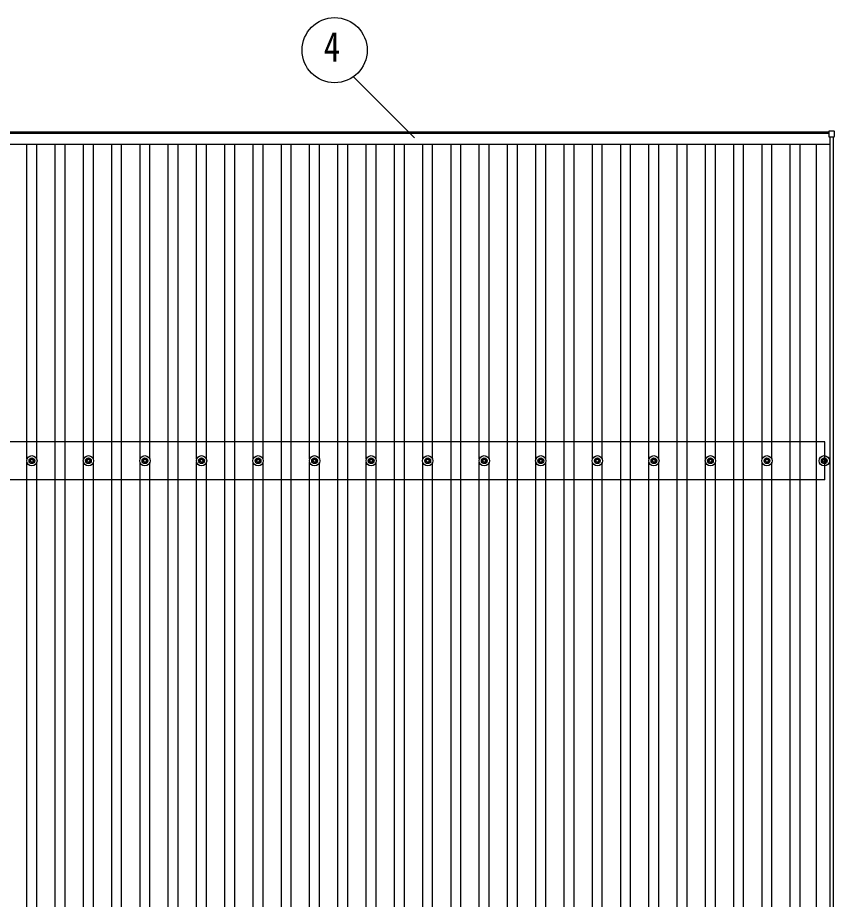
# Model space of a CAD drawing. Units: millimetres, scale not verified. Extents: x -16820 to 16820, y -11880 to 11880.
# Drawn here: x -8161 to -5273, y 4710 to 7830 of the extents above; entities that cross this region are included whole.
import ezdxf
from ezdxf.enums import TextEntityAlignment as Align

# ---------------------------------------------------------------- set-up
doc = ezdxf.new("R2010")
doc.units = ezdxf.units.MM
doc.header["$LTSCALE"] = 50
for name, color, linetype in [('0-4_YKK_13', 4, 'Continuous'), ('0-5_YKK_A1', 4, 'Continuous'), ('0-6_YKK_D', 6, 'Continuous')]:
    doc.layers.add(name, color=color, linetype=linetype)
doc.styles.add('ＭＳ ゴシック', font='')
doc.styles.get('ＭＳ ゴシック').set_extended_font_data('MS Gothic')

msp = doc.modelspace()

# ---------------------------------------------------------------- linework, layer by layer
at = {"layer": '0-4_YKK_13'}
for p, q in [((-5292.62, 7427.26), (-5292.62, 7409.26)), ((-5273.62, 7428.26), (-5291.62, 7428.26)), ((-5272.62, 7409.26), (-5272.62, 7427.26)), ((-5291.62, 7408.26), (-5273.62, 7408.26)), ((-8112.67, 6271.81), (-8112.67, 6267.39)), ((-8109.17, 6271.81), (-8109.17, 6267.39)), ((-7912.67, 6271.81), (-7912.67, 6267.39)), ((-7909.17, 6271.81), (-7909.17, 6267.39)), ((-7712.67, 6271.81), (-7712.67, 6267.39)), ((-7709.17, 6271.81), (-7709.17, 6267.39)), ((-7512.67, 6271.81), (-7512.67, 6267.39)), ((-7509.17, 6271.81), (-7509.17, 6267.39)), ((-7312.67, 6271.81), (-7312.67, 6267.39)), ((-7309.17, 6271.81), (-7309.17, 6267.39)), ((-7112.67, 6271.81), (-7112.67, 6267.39)), ((-7109.17, 6271.81), (-7109.17, 6267.39)), ((-6912.67, 6271.81), (-6912.67, 6267.39)), ((-6909.17, 6271.81), (-6909.17, 6267.39)), ((-6712.67, 6271.81), (-6712.67, 6267.39)), ((-6709.17, 6271.81), (-6709.17, 6267.39)), ((-6512.67, 6271.81), (-6512.67, 6267.39)), ((-6509.17, 6271.81), (-6509.17, 6267.39)), ((-6312.67, 6271.81), (-6312.67, 6267.39)), ((-6309.17, 6271.81), (-6309.17, 6267.39)), ((-6112.67, 6271.81), (-6112.67, 6267.39)), ((-6109.17, 6271.81), (-6109.17, 6267.39)), ((-5912.67, 6271.81), (-5912.67, 6267.39)), ((-5909.17, 6271.81), (-5909.17, 6267.39)), ((-5712.67, 6271.81), (-5712.67, 6267.39)), ((-5709.17, 6271.81), (-5709.17, 6267.39)), ((-5512.67, 6271.81), (-5512.67, 6267.39)), ((-5509.17, 6271.81), (-5509.17, 6267.39)), ((-5309.92, 6271.81), (-5309.92, 6267.39)), ((-5306.42, 6271.81), (-5306.42, 6267.39)), ((-8120.92, 6263.56), (-8116.51, 6263.56)), ((-8120.92, 6260.06), (-8116.51, 6260.06)), ((-8112.67, 6256.23), (-8112.67, 6251.81)), ((-8109.17, 6256.23), (-8109.17, 6251.81)), ((-8105.34, 6263.56), (-8100.93, 6263.56)), ((-8105.34, 6260.06), (-8100.93, 6260.06)), ((-7920.92, 6263.56), (-7916.51, 6263.56)), ((-7920.92, 6260.06), (-7916.51, 6260.06)), ((-7912.67, 6256.23), (-7912.67, 6251.81)), ((-7909.17, 6256.23), (-7909.17, 6251.81)), ((-7905.34, 6263.56), (-7900.93, 6263.56)), ((-7905.34, 6260.06), (-7900.93, 6260.06)), ((-7720.92, 6263.56), (-7716.51, 6263.56)), ((-7720.92, 6260.06), (-7716.51, 6260.06)), ((-7712.67, 6256.23), (-7712.67, 6251.81)), ((-7709.17, 6256.23), (-7709.17, 6251.81)), ((-7705.34, 6263.56), (-7700.93, 6263.56)), ((-7705.34, 6260.06), (-7700.93, 6260.06)), ((-7520.92, 6263.56), (-7516.51, 6263.56)), ((-7520.92, 6260.06), (-7516.51, 6260.06)), ((-7512.67, 6256.23), (-7512.67, 6251.81)), ((-7509.17, 6256.23), (-7509.17, 6251.81)), ((-7505.34, 6263.56), (-7500.93, 6263.56)), ((-7505.34, 6260.06), (-7500.93, 6260.06)), ((-7320.92, 6263.56), (-7316.51, 6263.56)), ((-7320.92, 6260.06), (-7316.51, 6260.06)), ((-7312.67, 6256.23), (-7312.67, 6251.81)), ((-7309.17, 6256.23), (-7309.17, 6251.81)), ((-7305.34, 6263.56), (-7300.93, 6263.56)), ((-7305.34, 6260.06), (-7300.93, 6260.06)), ((-7120.92, 6263.56), (-7116.51, 6263.56)), ((-7120.92, 6260.06), (-7116.51, 6260.06)), ((-7112.67, 6256.23), (-7112.67, 6251.81)), ((-7109.17, 6256.23), (-7109.17, 6251.81)), ((-7105.34, 6263.56), (-7100.93, 6263.56)), ((-7105.34, 6260.06), (-7100.93, 6260.06)), ((-6920.92, 6263.56), (-6916.51, 6263.56)), ((-6920.92, 6260.06), (-6916.51, 6260.06)), ((-6912.67, 6256.23), (-6912.67, 6251.81)), ((-6909.17, 6256.23), (-6909.17, 6251.81)), ((-6905.34, 6263.56), (-6900.93, 6263.56)), ((-6905.34, 6260.06), (-6900.93, 6260.06)), ((-6720.92, 6263.56), (-6716.51, 6263.56)), ((-6720.92, 6260.06), (-6716.51, 6260.06)), ((-6712.67, 6256.23), (-6712.67, 6251.81)), ((-6709.17, 6256.23), (-6709.17, 6251.81)), ((-6705.34, 6263.56), (-6700.93, 6263.56)), ((-6705.34, 6260.06), (-6700.93, 6260.06)), ((-6520.92, 6263.56), (-6516.51, 6263.56)), ((-6520.92, 6260.06), (-6516.51, 6260.06)), ((-6512.67, 6256.23), (-6512.67, 6251.81)), ((-6509.17, 6256.23), (-6509.17, 6251.81)), ((-6505.34, 6263.56), (-6500.93, 6263.56)), ((-6505.34, 6260.06), (-6500.93, 6260.06)), ((-6320.92, 6263.56), (-6316.51, 6263.56)), ((-6320.92, 6260.06), (-6316.51, 6260.06)), ((-6312.67, 6256.23), (-6312.67, 6251.81)), ((-6309.17, 6256.23), (-6309.17, 6251.81)), ((-6305.34, 6263.56), (-6300.93, 6263.56)), ((-6305.34, 6260.06), (-6300.93, 6260.06)), ((-6120.92, 6263.56), (-6116.51, 6263.56)), ((-6120.92, 6260.06), (-6116.51, 6260.06)), ((-6112.67, 6256.23), (-6112.67, 6251.81)), ((-6109.17, 6256.23), (-6109.17, 6251.81)), ((-6105.34, 6263.56), (-6100.93, 6263.56)), ((-6105.34, 6260.06), (-6100.93, 6260.06)), ((-5920.92, 6263.56), (-5916.51, 6263.56)), ((-5920.92, 6260.06), (-5916.51, 6260.06)), ((-5912.67, 6256.23), (-5912.67, 6251.81)), ((-5909.17, 6256.23), (-5909.17, 6251.81)), ((-5905.34, 6263.56), (-5900.93, 6263.56)), ((-5905.34, 6260.06), (-5900.93, 6260.06)), ((-5720.92, 6263.56), (-5716.51, 6263.56)), ((-5720.92, 6260.06), (-5716.51, 6260.06)), ((-5712.67, 6256.23), (-5712.67, 6251.81)), ((-5709.17, 6256.23), (-5709.17, 6251.81)), ((-5705.34, 6263.56), (-5700.93, 6263.56)), ((-5705.34, 6260.06), (-5700.93, 6260.06)), ((-5520.92, 6263.56), (-5516.51, 6263.56)), ((-5520.92, 6260.06), (-5516.51, 6260.06)), ((-5512.67, 6256.23), (-5512.67, 6251.81)), ((-5509.17, 6256.23), (-5509.17, 6251.81)), ((-5505.34, 6263.56), (-5500.93, 6263.56)), ((-5505.34, 6260.06), (-5500.93, 6260.06)), ((-5318.17, 6263.56), (-5313.75, 6263.56)), ((-5318.17, 6260.06), (-5313.75, 6260.06)), ((-5309.92, 6256.23), (-5309.92, 6251.81)), ((-5306.42, 6256.23), (-5306.42, 6251.81)), ((-5302.59, 6263.56), (-5298.17, 6263.56)), ((-5302.59, 6260.06), (-5298.17, 6260.06))]:
    msp.add_line(p, q, dxfattribs=at)
for centre, radius in [((-8110.92, 6261.81), 18.25), ((-8110.92, 6261.81), 10.15), ((-7910.92, 6261.81), 18.25), ((-7910.92, 6261.81), 10.15), ((-7710.92, 6261.81), 18.25), ((-7710.92, 6261.81), 10.15), ((-7510.92, 6261.81), 18.25), ((-7510.92, 6261.81), 10.15), ((-7310.92, 6261.81), 18.25), ((-7310.92, 6261.81), 10.15), ((-7110.92, 6261.81), 18.25), ((-7110.92, 6261.81), 10.15), ((-6910.92, 6261.81), 18.25), ((-6910.92, 6261.81), 10.15), ((-6710.92, 6261.81), 18.25), ((-6710.92, 6261.81), 10.15), ((-6510.92, 6261.81), 18.25), ((-6510.92, 6261.81), 10.15), ((-6310.92, 6261.81), 18.25), ((-6310.92, 6261.81), 10.15), ((-6110.92, 6261.81), 18.25), ((-6110.92, 6261.81), 10.15), ((-5910.92, 6261.81), 18.25), ((-5910.92, 6261.81), 10.15), ((-5710.92, 6261.81), 18.25), ((-5710.92, 6261.81), 10.15), ((-5510.92, 6261.81), 18.25), ((-5510.92, 6261.81), 10.15), ((-5308.17, 6261.81), 18.25), ((-5308.17, 6261.81), 10.15), ((-8110.92, 6261.81), 5.85), ((-8110.92, 6261.81), 5.25), ((-7910.92, 6261.81), 5.85), ((-7910.92, 6261.81), 5.25), ((-7710.92, 6261.81), 5.85), ((-7710.92, 6261.81), 5.25), ((-7510.92, 6261.81), 5.85), ((-7510.92, 6261.81), 5.25), ((-7310.92, 6261.81), 5.85), ((-7310.92, 6261.81), 5.25), ((-7110.92, 6261.81), 5.85), ((-7110.92, 6261.81), 5.25), ((-6910.92, 6261.81), 5.85), ((-6910.92, 6261.81), 5.25), ((-6710.92, 6261.81), 5.85), ((-6710.92, 6261.81), 5.25), ((-6510.92, 6261.81), 5.85), ((-6510.92, 6261.81), 5.25), ((-6310.92, 6261.81), 5.85), ((-6310.92, 6261.81), 5.25), ((-6110.92, 6261.81), 5.85), ((-6110.92, 6261.81), 5.25), ((-5910.92, 6261.81), 5.85), ((-5910.92, 6261.81), 5.25), ((-5710.92, 6261.81), 5.85), ((-5710.92, 6261.81), 5.25), ((-5510.92, 6261.81), 5.85), ((-5510.92, 6261.81), 5.25), ((-5308.17, 6261.81), 5.85), ((-5308.17, 6261.81), 5.25)]:
    msp.add_circle(centre, radius, dxfattribs=at)
for centre, start, end in [((-5291.62, 7427.26), 90, 180), ((-5273.62, 7427.26), 0, 90), ((-5291.62, 7409.26), 180, 270), ((-5273.62, 7409.26), 270, 0)]:
    msp.add_arc(centre, 1, start, end, dxfattribs=at)
at = {"layer": '0-5_YKK_A1'}
for p, q in [((-8300.92, 7424.96), (-5292.62, 7424.96)), ((-5292.62, 7420.17), (-8285.92, 7420.17)), ((-5287.92, 2009.81), (-5287.92, 7408.26)), ((-5275.92, 2009.81), (-5275.92, 7408.26)), ((-8285.92, 7382.17), (-5287.92, 7382.17)), ((-8128.42, 6267), (-8128.42, 7382.17)), ((-8093.42, 6266.98), (-8093.42, 7382.17)), ((-8028.42, 2041.1), (-8028.42, 7382.17)), ((-7993.42, 2041.1), (-7993.42, 7382.17)), ((-7928.42, 6267), (-7928.42, 7382.17)), ((-7893.42, 6266.98), (-7893.42, 7382.17)), ((-7828.42, 2041.1), (-7828.42, 7382.17)), ((-7793.42, 2041.1), (-7793.42, 7382.17)), ((-7728.42, 6267), (-7728.42, 7382.17)), ((-7693.42, 6266.98), (-7693.42, 7382.17)), ((-7628.42, 2041.1), (-7628.42, 7382.17)), ((-7593.42, 2041.1), (-7593.42, 7382.17)), ((-7528.42, 6267), (-7528.42, 7382.17)), ((-7493.42, 6266.98), (-7493.42, 7382.17)), ((-7428.42, 2041.1), (-7428.42, 7382.17)), ((-7393.42, 2041.1), (-7393.42, 7382.17)), ((-7328.42, 6267), (-7328.42, 7382.17)), ((-7293.42, 6266.98), (-7293.42, 7382.17)), ((-7228.42, 2041.1), (-7228.42, 7382.17)), ((-7193.42, 2041.1), (-7193.42, 7382.17)), ((-7128.42, 6267), (-7128.42, 7382.17)), ((-7093.42, 6266.98), (-7093.42, 7382.17)), ((-7028.42, 2041.1), (-7028.42, 7382.17)), ((-6993.42, 2041.1), (-6993.42, 7382.17)), ((-6928.42, 6267), (-6928.42, 7382.17)), ((-6893.42, 6266.98), (-6893.42, 7382.17)), ((-6828.42, 2041.1), (-6828.42, 7382.17)), ((-6793.42, 2041.1), (-6793.42, 7382.17)), ((-6728.42, 6267), (-6728.42, 7382.17)), ((-6693.42, 6266.98), (-6693.42, 7382.17)), ((-6628.42, 2041.1), (-6628.42, 7382.17)), ((-6593.42, 2041.1), (-6593.42, 7382.17)), ((-6528.42, 6267), (-6528.42, 7382.17)), ((-6493.42, 6266.98), (-6493.42, 7382.17)), ((-6428.42, 2041.1), (-6428.42, 7382.17)), ((-6393.42, 2041.1), (-6393.42, 7382.17)), ((-6328.42, 6267), (-6328.42, 7382.17)), ((-6293.42, 6266.98), (-6293.42, 7382.17)), ((-6228.42, 2041.1), (-6228.42, 7382.17)), ((-6193.42, 2041.1), (-6193.42, 7382.17)), ((-6128.42, 6267), (-6128.42, 7382.17)), ((-6093.42, 6266.98), (-6093.42, 7382.17)), ((-6028.42, 2041.1), (-6028.42, 7382.17)), ((-5993.42, 2041.1), (-5993.42, 7382.17)), ((-5928.42, 6267), (-5928.42, 7382.17)), ((-5893.42, 6266.98), (-5893.42, 7382.17)), ((-5828.42, 2041.1), (-5828.42, 7382.17)), ((-5793.42, 2041.1), (-5793.42, 7382.17)), ((-5728.42, 6267), (-5728.42, 7382.17)), ((-5693.42, 6266.98), (-5693.42, 7382.17)), ((-5628.42, 2041.1), (-5628.42, 7382.17)), ((-5593.42, 2041.1), (-5593.42, 7382.17)), ((-5528.42, 6267), (-5528.42, 7382.17)), ((-5493.42, 6266.98), (-5493.42, 7382.17)), ((-5428.42, 2041.1), (-5428.42, 7382.17)), ((-5393.42, 2041.1), (-5393.42, 7382.17)), ((-5335.92, 2041.1), (-5335.92, 7382.17)), ((-5305.84, 6328.81), (-13710.92, 6328.81)), ((-5305.84, 6194.81), (-5305.84, 6328.81)), ((-8128.42, 3165.95), (-8128.42, 6256.62)), ((-8093.42, 3165.95), (-8093.42, 6256.64)), ((-7928.42, 3165.95), (-7928.42, 6256.62)), ((-7893.42, 3165.95), (-7893.42, 6256.64)), ((-7728.42, 3165.95), (-7728.42, 6256.62)), ((-7693.42, 3165.95), (-7693.42, 6256.64)), ((-7528.42, 3165.95), (-7528.42, 6256.62)), ((-7493.42, 3165.95), (-7493.42, 6256.64)), ((-7328.42, 3165.95), (-7328.42, 6256.62)), ((-7293.42, 3165.95), (-7293.42, 6256.64)), ((-7128.42, 3165.95), (-7128.42, 6256.62)), ((-7093.42, 3165.95), (-7093.42, 6256.64)), ((-6928.42, 3165.95), (-6928.42, 6256.62)), ((-6893.42, 3165.95), (-6893.42, 6256.64)), ((-6728.42, 3165.95), (-6728.42, 6256.62)), ((-6693.42, 3165.95), (-6693.42, 6256.64)), ((-6528.42, 3165.95), (-6528.42, 6256.62)), ((-6493.42, 3165.95), (-6493.42, 6256.64)), ((-6328.42, 3165.95), (-6328.42, 6256.62)), ((-6293.42, 3165.95), (-6293.42, 6256.64)), ((-6128.42, 3165.95), (-6128.42, 6256.62)), ((-6093.42, 3165.95), (-6093.42, 6256.64)), ((-5928.42, 3165.95), (-5928.42, 6256.62)), ((-5893.42, 3165.95), (-5893.42, 6256.64)), ((-5728.42, 3165.95), (-5728.42, 6256.62)), ((-5693.42, 3165.95), (-5693.42, 6256.64)), ((-5528.42, 3165.95), (-5528.42, 6256.62)), ((-5493.42, 3165.95), (-5493.42, 6256.64)), ((-5305.84, 6194.81), (-13710.92, 6194.81))]:
    msp.add_line(p, q, dxfattribs=at)
at = {"layer": '0-6_YKK_D'}
msp.add_line((-6758.06, 7404.6), (-6973.65, 7620.19), dxfattribs=at)
msp.add_circle((-7040.07, 7714.32), 115.2, dxfattribs=at)

# ---------------------------------------------------------------- texts
at = {"layer": '0-6_YKK_D', "style": 'ＭＳ ゴシック', "width": 0.8}
msp.add_text('4', height=105.6, dxfattribs=at).set_placement((-7078.47, 7642.32), align=Align.BOTTOM_LEFT)

doc.saveas('drawing.dxf')
